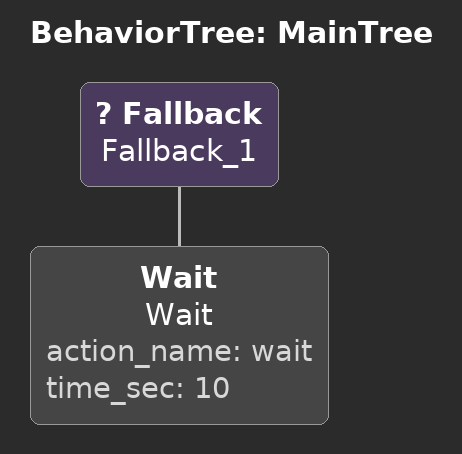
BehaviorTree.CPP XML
<root BTCPP_format="4">
    <BehaviorTree ID="MainTree">
        <Fallback name="Fallback_1">
            <Wait name="Wait" action_name="wait" time_sec="10"/>
        </Fallback>
    </BehaviorTree>
</root>
